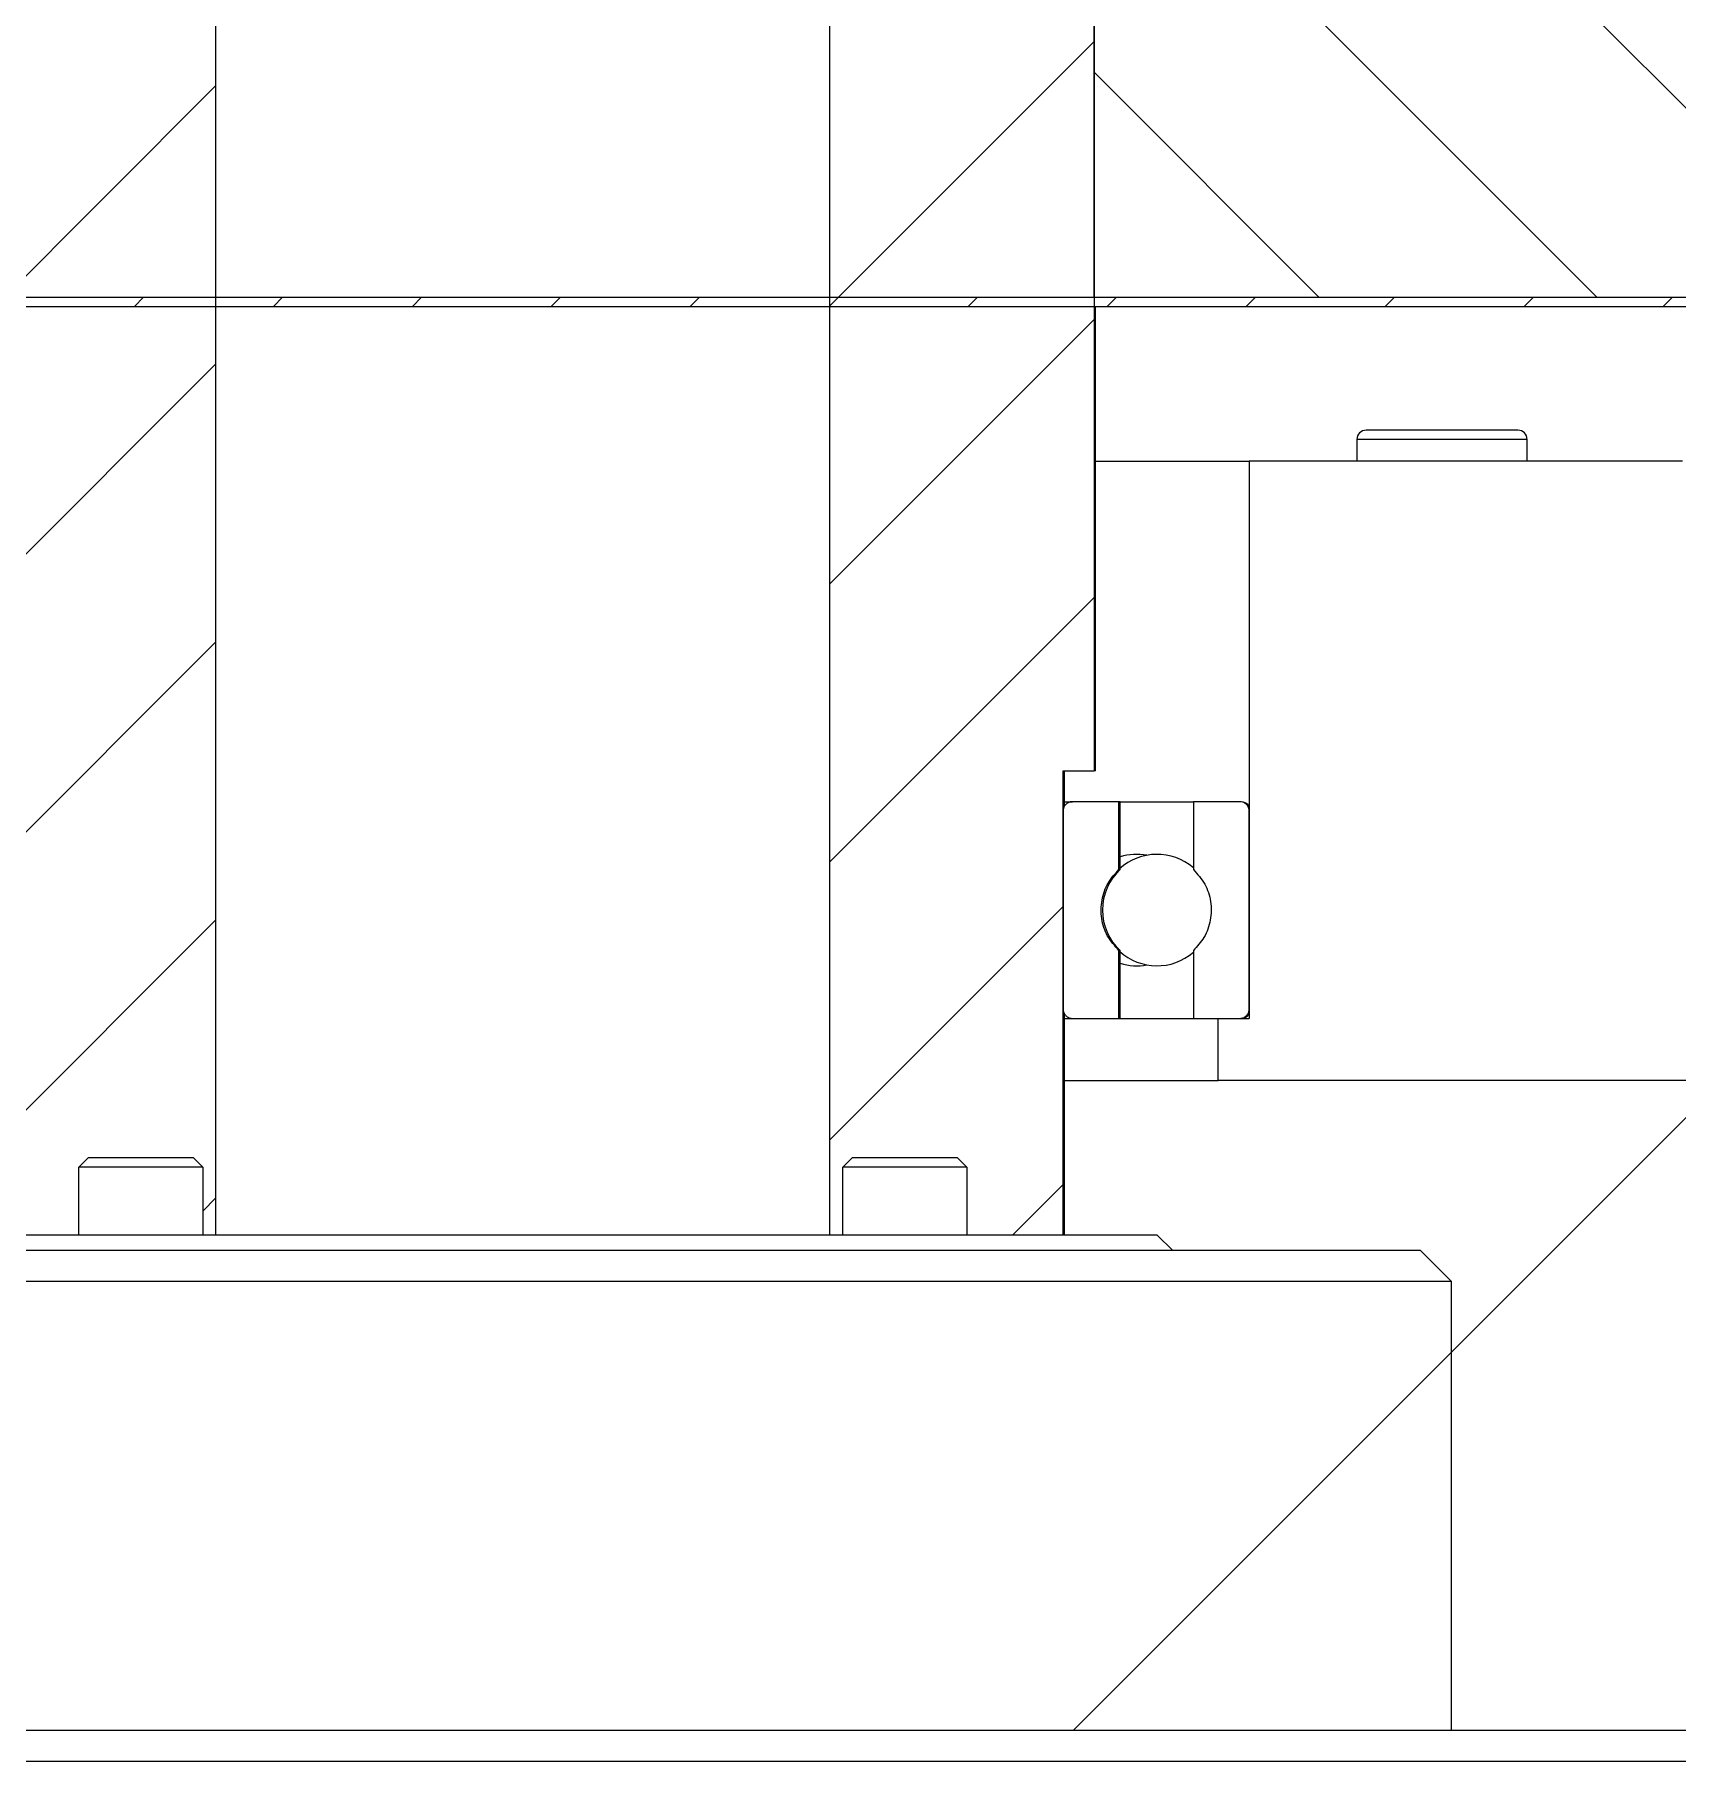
# Model space of a CAD drawing. Header units: millimetres. Extents: x 2 to 1187, y 2 to 839.
# Drawn here: x 623.53 to 650.07, y 449.44 to 477.33 of the extents above; entities that cross this region are included whole.
import ezdxf

# ---------------------------------------------------------------- set-up
doc = ezdxf.new("R2010")
doc.units = ezdxf.units.MM

# ---------------------------------------------------------------- blocks, each defined once
blk = doc.blocks.new('SW_HATCH_3')
at = {"color": 0, "linetype": 'Continuous', "lineweight": 18}
for p, q in [((45.671, -65.361), (33.06, -52.75)), ((41.181, -65.361), (33.06, -57.24)), ((28.793, -65.5), (33.06, -61.232)), ((36.691, -65.361), (33.06, -61.73)), ((14.602, -66.22), (18.87, -61.952)), ((17.557, -65.511), (17.707, -65.361)), ((19.802, -65.511), (19.952, -65.361)), ((22.047, -65.511), (22.197, -65.361)), ((24.292, -65.511), (24.442, -65.361)), ((26.537, -65.511), (26.687, -65.361)), ((28.782, -65.511), (28.932, -65.361)), ((31.027, -65.511), (31.177, -65.361)), ((32.723, -88.511), (55.95, -65.283)), ((33.272, -65.511), (33.422, -65.361)), ((35.517, -65.511), (35.667, -65.361)), ((37.762, -65.511), (37.912, -65.361)), ((40.007, -65.511), (40.157, -65.361)), ((42.252, -65.511), (42.402, -65.361)), ((28.793, -69.99), (33.06, -65.722)), ((14.602, -70.71), (18.87, -66.442)), ((28.793, -74.48), (33.06, -70.212)), ((15.103, -74.699), (18.87, -70.932)), ((28.793, -78.97), (32.559, -75.204)), ((15.103, -79.189), (18.87, -75.423)), ((31.743, -80.511), (32.559, -79.694)), ((18.661, -80.122), (18.87, -79.913))]:
    blk.add_line(p, q, dxfattribs=at)

msp = doc.modelspace()

# ---------------------------------------------------------------- linework, layer by layer
at = {"color": 7, "linetype": 'Continuous', "lineweight": 25}
for p, q in [((626.4591, 520.4434), (626.4591, 457.9434)), ((636.3817, 457.9434), (636.3817, 520.4434)), ((640.6495, 515.4434), (640.6495, 465.4434)), ((640.6495, 473.0934), (640.6495, 507.7934)), ((609.7042, 473.0934), (653.1366, 473.0934)), ((640.6495, 473.0934), (653.4779, 473.0934)), ((609.7201, 472.9434), (653.1207, 472.9434)), ((640.6704, 465.4434), (640.6704, 472.9434)), ((644.8947, 470.7934), (644.8947, 470.4434)), ((647.6446, 470.7934), (644.8947, 470.7934)), ((647.4947, 470.9434), (645.0446, 470.9434)), ((647.6446, 470.4434), (647.6446, 470.7934)), ((640.6704, 470.4434), (643.154, 470.4434)), ((643.154, 470.4434), (643.154, 461.4434)), ((650.1537, 470.4434), (643.154, 470.4434)), ((640.1483, 457.9434), (640.1483, 465.4434)), ((640.1483, 465.4434), (640.6495, 465.4434)), ((640.1704, 464.8697), (640.1704, 465.4434)), ((640.6704, 465.4434), (640.6495, 465.4434)), ((640.1704, 464.9434), (640.2987, 464.9434)), ((641.0504, 464.9434), (640.2987, 464.9434)), ((641.0504, 463.8474), (641.0504, 464.9434)), ((641.0704, 464.9434), (641.0504, 464.9434)), ((641.0704, 463.8474), (641.0704, 464.9434)), ((641.0704, 464.9434), (642.2526, 464.9434)), ((642.2526, 464.9434), (642.2526, 463.8474)), ((643.0038, 464.9434), (642.2526, 464.9434)), ((643.0204, 464.9434), (643.0038, 464.9434)), ((640.1483, 464.7934), (640.1483, 461.5934)), ((643.154, 461.5934), (643.154, 464.7934)), ((641.0704, 463.8474), (641.0504, 463.8474)), ((641.0704, 462.5395), (641.0504, 462.5395)), ((641.0504, 461.4434), (641.0504, 462.5395)), ((641.0704, 461.4434), (641.0704, 462.5395)), ((642.2526, 462.5395), (642.2526, 461.4434)), ((640.1704, 457.9434), (640.1704, 461.5185)), ((640.1704, 461.4434), (640.2987, 461.4434)), ((640.2987, 461.4434), (641.0504, 461.4434)), ((641.0504, 461.4434), (642.2526, 461.4434)), ((641.0704, 461.4434), (641.0504, 461.4434)), ((642.2526, 461.4434), (643.0038, 461.4434)), ((642.6532, 460.4434), (642.6532, 461.4434)), ((642.6532, 461.4434), (643.154, 461.4434)), ((640.1704, 460.4434), (642.6532, 460.4434)), ((651.84, 460.4434), (642.6532, 460.4434)), ((624.25, 459.0434), (624.4, 459.1934)), ((625.25, 459.1934), (624.4, 459.1934)), ((626.1, 459.1934), (625.25, 459.1934)), ((626.1, 459.1934), (626.25, 459.0434)), ((636.5908, 459.0434), (636.7408, 459.1934)), ((637.5908, 459.1934), (636.7408, 459.1934)), ((638.4408, 459.1934), (637.5908, 459.1934)), ((638.4408, 459.1934), (638.5908, 459.0434)), ((624.25, 457.9434), (624.25, 459.0434)), ((626.25, 459.0434), (624.25, 459.0434)), ((626.25, 459.0434), (626.25, 457.9434)), ((636.5908, 457.9434), (636.5908, 459.0434)), ((638.5908, 459.0434), (636.5908, 459.0434)), ((638.5908, 459.0434), (638.5908, 457.9434)), ((631.4204, 457.9434), (621.1704, 457.9434)), ((641.6704, 457.9434), (631.4204, 457.9434)), ((645.9204, 457.6934), (631.4204, 457.6934)), ((641.6704, 457.9434), (641.9204, 457.6934)), ((646.4204, 457.1934), (645.9204, 457.6934)), ((646.4204, 457.1934), (616.4204, 457.1934)), ((646.4204, 449.9434), (646.4204, 457.1934)), ((631.4204, 449.9434), (607.9204, 449.9434)), ((654.9204, 449.9434), (631.4204, 449.9434)), ((655.4204, 449.4434), (607.4204, 449.4434))]:
    msp.add_line(p, q, dxfattribs=at)
at = {"color": 7, "linetype": 'Continuous', "lineweight": 25, "flags": 128}
msp.add_lwpolyline([(631.4204, 457.6934), (628.5916, 457.6934), (625.8715, 457.6934), (623.3646, 457.6934), (621.1674, 457.6934), (619.3641, 457.6934), (618.0241, 457.6934), (617.199, 457.6934), (616.9204, 457.6934)], dxfattribs=at)
at = {"color": 7, "linetype": 'Continuous', "lineweight": 25}
for centre, radius, start, end in [((645.0446, 470.7934), 0.15, 89.9984, 180.00348), ((647.4947, 470.7934), 0.15, 359.9965, 90.00162), ((643.0204, 464.7934), 0.15, 27.06402, 90.00085), ((641.6657, 463.1934), 0.9, 49.30018, 132.228), ((641.34, 463.1934), 0.9, 79.57473, 107.43155), ((641.6704, 463.1934), 0.8875, 132.53579, 227.46421), ((641.6657, 463.1934), 0.9, 227.90498, 310.69996), ((641.34, 463.1934), 0.9, 252.56815, 280.42545), ((643.0204, 461.5934), 0.15, 269.99906, 332.93636)]:
    msp.add_arc(centre, radius, start, end, dxfattribs=at)
for points, knots in [([(640.2987, 464.9434), (640.2956, 464.9433), (640.2755, 464.9429), (640.2388, 464.9341), (640.1954, 464.9064), (640.1639, 464.8658), (640.1499, 464.8258), (640.1487, 464.8012), (640.1483, 464.7934)], [0, 0, 0, 0, 0.04042472, 0.25581618, 0.47119755, 0.68619603, 0.90069838, 1, 1, 1, 1]), ([(643.154, 464.7934), (643.1528, 464.8077), (643.1501, 464.8388), (643.1279, 464.8827), (643.0916, 464.9185), (643.048, 464.9399), (643.0175, 464.9423), (643.0038, 464.9434)], [0, 0, 0, 0, 0.18228257, 0.39652844, 0.610903, 0.82556343, 1, 1, 1, 1]), ([(641.0504, 462.5395), (640.9835, 462.614), (640.8496, 462.7631), (640.7567, 463.0554), (640.7609, 463.3565), (640.8593, 463.6378), (640.9885, 463.7795), (641.0504, 463.8474)], [0, 0, 0, 0, 0.2033844, 0.4068837, 0.6101099, 0.8131842, 1, 1, 1, 1]), ([(642.2526, 463.8474), (642.3195, 463.7728), (642.4534, 463.6236), (642.5462, 463.3313), (642.5419, 463.0302), (642.4436, 462.7489), (642.3144, 462.6073), (642.2526, 462.5395)], [0, 0, 0, 0, 0.2033891, 0.4068867, 0.6102019, 0.8134217, 1, 1, 1, 1]), ([(640.1483, 461.5934), (640.1495, 461.5791), (640.1522, 461.548), (640.1744, 461.5042), (640.2107, 461.4684), (640.2543, 461.447), (640.285, 461.4445), (640.2987, 461.4434)], [0, 0, 0, 0, 0.18198491, 0.39592963, 0.61007974, 0.82475426, 1, 1, 1, 1]), ([(643.0038, 461.4434), (643.007, 461.4435), (643.027, 461.4439), (643.0637, 461.4528), (643.107, 461.4805), (643.1385, 461.521), (643.1524, 461.561), (643.1536, 461.5856), (643.154, 461.5934)], [0, 0, 0, 0, 0.0409552, 0.2560537, 0.4711387, 0.6859875, 0.9005311, 1, 1, 1, 1])]:
    msp.add_open_spline(points, degree=3, knots=knots, dxfattribs=at)

# ---------------------------------------------------------------- block references
at = {"color": 7, "linetype": 'Continuous', "lineweight": 18}
msp.add_blockref('SW_HATCH_3', (607.589, 538.4541), dxfattribs=at)

doc.saveas('drawing.dxf')
